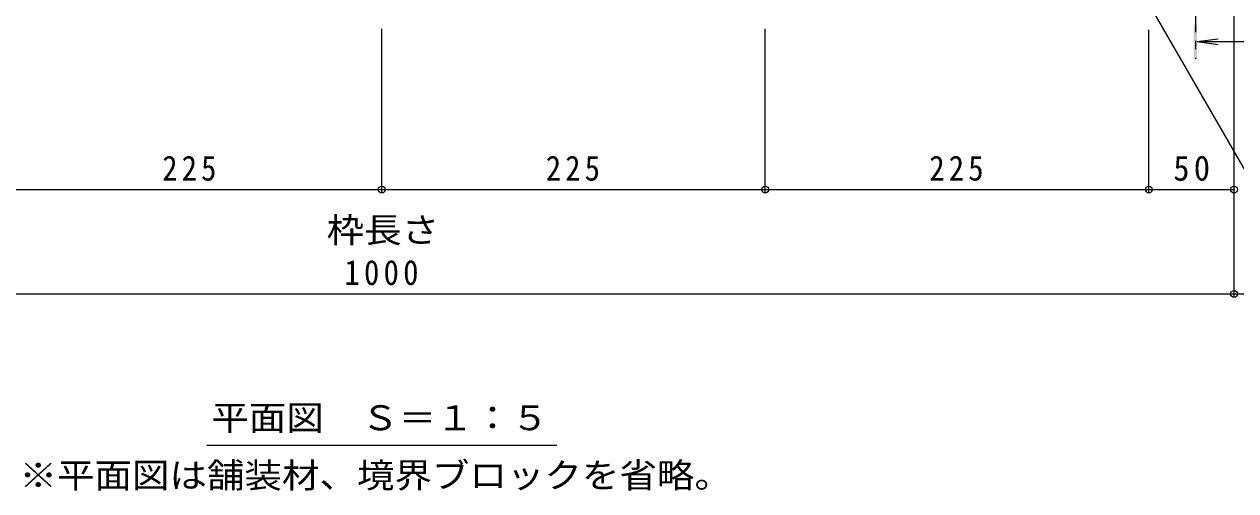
# Model space of a CAD drawing. Units: millimetres at full size, sheet at 1:5; some dimension numbers follow another scale. Extents: x -1763 to 1942, y -1329 to 1372.
# Drawn here: x -972 to -261, y -107 to 167 of the extents above; entities that cross this region are included whole.
import ezdxf
from ezdxf.enums import TextEntityAlignment as Align

# ---------------------------------------------------------------- set-up
doc = ezdxf.new("R2010")
doc.units = ezdxf.units.MM
doc.header["$LTSCALE"] = 5
doc.header["$PDMODE"] = 32
doc.header["$PDSIZE"] = 4
doc.linetypes.add('CHAIN1', pattern=[8, 5, -1, 1, -1])
doc.layers.add('4-4_0108_天井情報・�', color=7, linetype='Continuous', lineweight=9)
doc.layers.add('4-5_0055_アルミ建具_', color=7, linetype='Continuous', lineweight=9)
doc.styles.add('ＭＳ ゴシック', font='')
doc.styles.get('ＭＳ ゴシック').set_extended_font_data('MS Gothic')

msp = doc.modelspace()

# ---------------------------------------------------------------- linework, layer by layer
at = {"layer": '4-4_0108_天井情報・�'}
for p, q in [((-261.791, 7.116), (-261.791, 179.521)), ((-761.791, 68.301), (-761.791, 164.021)), ((-536.791, 68.301), (-536.791, 164.021)), ((-311.791, 68.301), (-311.791, 163.544)), ((-986.791, 69.801), (-761.791, 69.801)), ((-761.791, 69.801), (-536.791, 69.801)), ((-536.791, 69.801), (-311.791, 69.801)), ((-311.791, 69.801), (-261.791, 69.801)), ((-1451.791, 8.616), (-71.791, 8.616))]:
    msp.add_line(p, q, dxfattribs=at)
for p in [(-761.791, 69.801), (-536.791, 69.801), (-311.791, 69.801), (-261.791, 69.801), (-261.791, 8.616)]:
    msp.add_point(p, dxfattribs=at)
at = {"layer": '4-5_0055_アルミ建具_', "color": 4, "linetype": 'CHAIN1'}
msp.add_line((-284.45, 187.042), (-284.45, 146.524), dxfattribs=at)
at = {"layer": '4-5_0055_アルミ建具_'}
for p, q in [((-311.791, 178.505), (-185.865, -39.604)), ((-864.473, -80.024), (-659.109, -80.024))]:
    msp.add_line(p, q, dxfattribs=at)
at = {"layer": '4-5_0055_アルミ建具_', "color": 4}
for q in [(-271.057, 158.156), (-255.45, 156.524), (-271.057, 154.893)]:
    msp.add_line((-283.45, 156.524), q, dxfattribs=at)
msp.add_solid([(-285.45, 146.524), (-283.45, 146.524), (-285.45, 166.524), (-283.45, 166.524)], dxfattribs=at)

# ---------------------------------------------------------------- texts
at = {"layer": '4-4_0108_天井情報・�', "color": 2, "style": 'ＭＳ ゴシック', "width": 1.1}
msp.add_text('枠長さ', height=14.66, dxfattribs=at).set_placement((-794.09, 34.369), align=Align.BOTTOM_LEFT)
at = {"layer": '4-4_0108_天井情報・�', "color": 2, "char_height": 14.66, "attachment_point": 7, "style": 'ＭＳ ゴシック'}
for s, insert in [('\\T1.27;\\W0.9;225', (-890.541, 74.801)), ('\\T1.27;\\W0.9;225', (-665.541, 74.801)), ('\\T1.27;\\W0.9;225', (-440.541, 74.801)), ('\\T1.27;\\W0.95;50', (-297.416, 74.801)), ('\\T1.28;\\W0.9;1000', (-783.666, 13.616))]:
    msp.add_mtext(s, dxfattribs=dict(at, insert=insert))
at = {"layer": '4-5_0055_アルミ建具_', "color": 2, "style": 'ＭＳ ゴシック', "width": 1.1}
for s, p in [('平面図\u3000Ｓ＝１：５', (-861.791, -75.72)), ('※平面図は舗装材、境界ブロックを省略。', (-974.291, -109.484))]:
    msp.add_text(s, height=14.66, dxfattribs=at).set_placement(p, align=Align.BOTTOM_LEFT)

doc.saveas('drawing.dxf')
